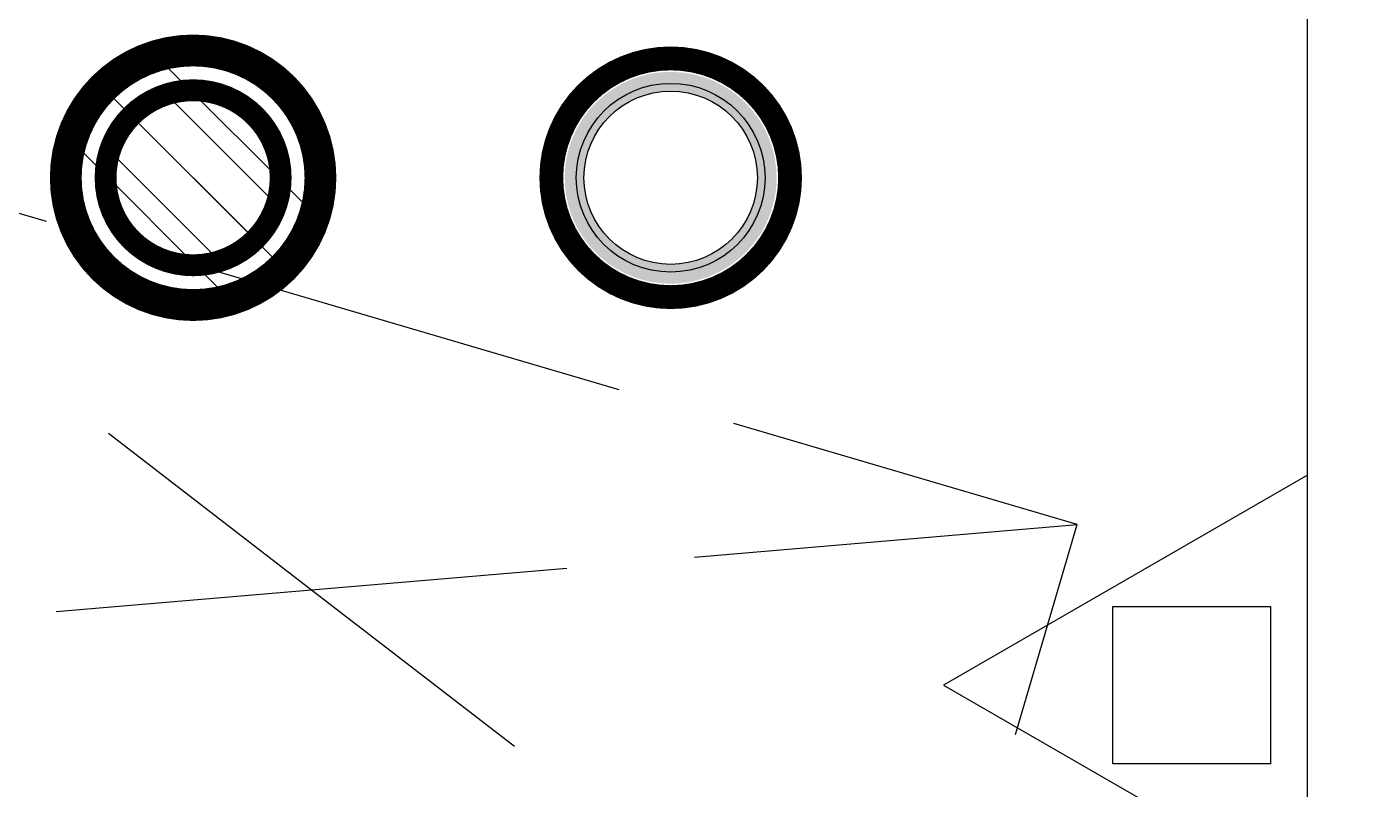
# Model space of a CAD drawing. Header units: inches. Extents: x 0 to 1813292486, y 0 to 3473589894.
# Drawn here: x 600464731 to 600465567, y 3473217934 to 3473218413 of the extents above; entities that cross this region are included whole.
import ezdxf
from ezdxf.enums import TextEntityAlignment as Align

# ---------------------------------------------------------------- set-up
doc = ezdxf.new("R2010")
doc.units = ezdxf.units.IN
doc.header["$LTSCALE"] = 1000
doc.header["$MEASUREMENT"] = 0
for name, color, linetype in [('A-Anno-Note', 241, 'Continuous'), ('AX-MALL-P02-200$0$A-Anno-Note', 241, 'Continuous'), ('AX-MALL-WALL-P02$0$A-Anno-Note', 241, 'Continuous'), ('AX-MALL-WALL-P02-QT$0$A-Curt', 151, 'Continuous'), ('AX-MALL-WALL-P02-QT$0$A-Detl-Patt', 8, 'Continuous'), ('AX-MALL-WALL-P02-QT$0$A-Detl-Thin', 131, 'Continuous'), ('AX-MALL-WALL-P02-QT$0$A-Fixt', 81, 'Continuous'), ('AX-MALL-WALL-P02-QT$0$A-Wall', 2, 'Continuous'), ('AX-MALL-WALL-P02-QT$0$A-Wall-Patt', 13, 'Continuous'), ('PX-MALL-P02-LG$0$P-Airr-Pipe', 140, 'Continuous'), ('PX-MALL-P02-LG$0$P-Drain-Fldr', 4, 'Continuous'), ('PX-MALL-P02-LG$0$P-Drain-Fldr-ARCH', 161, 'Continuous'), ('PX-MALL-P02-LG$0$P-Drain-Fldr-W100', 4, 'Continuous'), ('PX-MALL-P02-LG$0$P-Drain-Fldr-W50', 4, 'Continuous'), ('PX-MALL-P02-LG$0$P-Exsh', 31, 'Continuous'), ('PX-MALL-P02-LG$0$P-Pipe-Risr', 7, 'Continuous'), ('PX-MALL-P02-LG$0$P-Pipe-Risr-Arch', 6, 'Continuous'), ('PX-MALL-P02-LG$0$P-Pipe-Risr-W100', 6, 'Continuous'), ('PX-MALL-P02-LG$0$P-Pipe-Risr-W50', 6, 'Continuous')]:
    doc.layers.add(name, color=color, linetype=linetype)
doc.styles.add('PX-MALL-P02-LG$0$jzfz', font='gbenor.shx', dxfattribs={"bigfont": 'gbcbig.shx'})

# ---------------------------------------------------------------- blocks, each defined once
blk = doc.blocks.new('AX-MALL-WALL-P02-QT$0$JB-AC(O)-Hide')
for p, q in [((-225, 174.9999999999709), (-450, 174.9999999999709)), ((150, 174.9999999999709), (-150, 174.9999999999709)), ((450, 174.9999999999709), (225.0000000000582, 174.9999999999709)), ((225.0000000000582, 87.5), (450, 174.9999999999709)), ((450, 37.4999999999709), (450, 174.9999999999709)), ((-150, 58.33333333331393), (0, -2.91038304567337e-11)), ((0, -2.91038304567337e-11), (150, 58.33333333331393)), ((-150, -58.33333333337214), (0, 0)), ((0, 0), (150, -58.33333333337214))]:
    blk.add_line(p, q)
blk = doc.blocks.new('AX-MALL-WALL-P02-QT$0$tj')
at = {"layer": 'AX-MALL-WALL-P02-QT$0$A-Detl-Patt'}
h = blk.add_hatch(dxfattribs=at)
h.set_pattern_fill('STEEL', color=256, scale=100.0000000000001, angle=50.43183869082386)
h.set_pattern_definition([(75.00000000004839, (-14278.19445574284, 156289.8254051208), (-153.3407249234246, 41.08752340989569), []), (75.00000000004839, (-14317.88195610046, 156358.5661673546), (-153.3407249234246, 41.08752340989569), [])])
edge = h.paths.add_edge_path()
edge.add_line((88101.273016572, 47666.64152574539), (87883.93542659283, 47459.84604215622))
edge.add_line((87883.93542659283, 47459.84604215622), (91571.54751467705, 43584.64122533798))
edge.add_arc((262949.389629302, 558937.705083496), 543101.4133620498, 251.6057364187558, 260.0288666978238)
edge.add_arc((172180.8466627672, -2862.146247219684), 27099.9982179492, 64.7128659603706, 96.9316049602786, ccw=False)
edge.add_arc((262948.9730309481, 558936.3205539446), 543099.9677998082, 261.6155114784545, 271.7251478115656)
edge.add_line((279298.9759148359, 16082.51663446426), (279298.9759315252, 16382.65274763107))
edge.add_arc((262948.9742454757, 558936.3204835369), 542799.9676941936, 261.62020364125146, 271.7261014454634, ccw=False)
edge.add_arc((172180.8456921196, -2862.14609140989), 27400.00151046549, 64.80631838577902, 96.83815911678944)
edge.add_arc((262949.394896181, 558937.7037490648), 542801.4137571028, 251.6136389015772, 260.02417327084333, ccw=False)
edge.add_line((91737.26096642017, 43845.69257831573), (88101.273016572, 47666.64152574539))
blk.add_lwpolyline([(88103.03003954887, 47737.33037519455), (87813.24658572674, 47461.60306501389), (91543.92713344097, 43541.13421487808, 0.03677856867194786), (168908.9495433569, 23989.2463850975, -0.1416543586965341), (183742.0972260237, 21592.70785188675, 0.04416604653312874), (279348.9759123325, 16034.00206041336), (279348.9759345055, 16434.18465709686, -0.04414427716130016), (183859.0483468771, 21979.79425859451, 0.1405450684183163), (168919.8474783897, 24393.46752309799, -0.03670519880877311), (91764.87840116024, 43889.20268630981), (88103.03007543087, 47737.33033752441)], format="xyb", dxfattribs=at)
blk.add_lwpolyline([(88101.273016572, 47666.64152574539), (87883.93542659283, 47459.84604215622), (91571.54751467705, 43584.64122533798, 0.0367693963449814), (168910.2986617088, 24039.77597379684, -0.1415142461245126), (183756.7420067787, 21641.08926153183, 0.04414024362697595), (279298.9759148359, 16082.51663446426), (279298.9759315252, 16382.65274763107, -0.04412389944666065), (183844.4648458958, 21931.40288829803, 0.1406825130026793), (168918.4574091434, 24342.94360637665, -0.03671436212623864), (91737.26096642017, 43845.69257831573)], format="xyb", close=True, dxfattribs=at)
blk = doc.blocks.new('AX-MALL-WALL-P02-QT')
at = {"layer": 'AX-MALL-WALL-P02-QT$0$A-Wall-Patt'}
h = blk.add_hatch(dxfattribs=at)
h.set_pattern_fill('普通砖', color=256, scale=200, style=0)
h.set_pattern_definition([(45, (0, 359.0227), (-353.55353201463, 353.55353201463), [])])
h.paths.add_polyline_path([(600277969.3745538, 3473116863.700861), (600278085.1830915, 3473116864.513332), (600279785.1291375, 3473121427.767416), (600279757.5658774, 3473121544.749086), (600279632.6207912, 3473121591.294796), (600277915.5790429, 3473116982.149825)])
at = {"layer": 'AX-MALL-WALL-P02-QT$0$A-Curt'}
blk.add_arc((600569335.9270378, 3473537207.690026), 511385.5758057618, 235.09968292343, 235.2060930281419, dxfattribs=at)
at = {"layer": 'AX-MALL-WALL-P02-QT$0$A-Wall'}
blk.add_line((600277915.5790429, 3473116982.149825), (600279632.6207912, 3473121591.294796), dxfattribs=at)
at = {"layer": 'AX-MALL-WALL-P02-QT$0$A-Detl-Thin', "rotation": 339.5681613091762}
blk.add_blockref('AX-MALL-WALL-P02-QT$0$tj', (600144118.6961328, 3473128496.287411), dxfattribs=at)
at = {"layer": 'AX-MALL-WALL-P02-QT$0$A-Fixt', "rotation": 323.1801028752474}
blk.add_blockref('AX-MALL-WALL-P02-QT$0$JB-AC(O)-Hide', (600277489.7814413, 3473117631.345325), dxfattribs=at)
blk = doc.blocks.new('AX-MALL-WALL-P02')
at = {"layer": 'AX-MALL-WALL-P02$0$A-Anno-Note'}
blk.add_blockref('AX-MALL-WALL-P02-QT', (0, 0), dxfattribs=at)
blk = doc.blocks.new('PX-MALL-P02-LG$0$P-Risr')
at = {"layer": 'PX-MALL-P02-LG$0$P-Pipe-Risr-W50'}
h = blk.add_hatch(color=0, dxfattribs=at)
edge = h.paths.add_edge_path()
edge.add_ellipse((0, 0), major_axis=(47.05795628796547, 47.05795628796547), ratio=0.9999999999999695, start_angle=225.0000000000009, end_angle=405.0000000000009, ccw=False)
edge.add_ellipse((0, 0), major_axis=(47.05795628796764, 47.05795628796764), ratio=0.9999999999998785, start_angle=133.9675974886221, end_angle=225.0000000000035, ccw=False)
edge.add_line((-66.53919663240958, 1.199087783927098), (-54.4367953546693, 1.199087783927098))
edge.add_ellipse((0, 0), major_axis=(-38.50196423560672, 38.50196423560672), ratio=0.9999999999999859, start_angle=43.73814098242129, end_angle=134.9999999999996)
edge.add_ellipse((0, 0), major_axis=(38.50196423561096, 38.50196423561096), ratio=0.9999999999998216, start_angle=225.0000000000051, end_angle=405.0000000000051)
edge.add_ellipse((0, 0), major_axis=(38.50196423560679, 38.50196423560679), ratio=0.9999999999999831, start_angle=45.00000000000048, end_angle=133.7381409824204)
edge.add_line((-54.43679535467527, 1.199087783927098), (-66.53919663241555, 1.199087783927098))
edge.add_ellipse((0, 0), major_axis=(-47.05795628796762, 47.05795628796762), ratio=0.9999999999998742, start_angle=-45.00000000000358, end_angle=43.967597488629224, ccw=False)
at = {"layer": 'PX-MALL-P02-LG$0$P-Pipe-Risr-Arch', "ltscale": 0.7}
blk.add_circle((0, 0), 59.29000000000001, dxfattribs=at)
at = {"layer": 'PX-MALL-P02-LG$0$P-Pipe-Risr-W100', "color": 0, "const_width": 15}
blk.add_lwpolyline([(-75, 0, 1), (75, 0, 1)], format="xyb", close=True, dxfattribs=at)
at = {"layer": 'PX-MALL-P02-LG$0$P-Pipe-Risr-W50'}
blk.add_circle((0, 0), 54.45000000000001, dxfattribs=at)
at = {"layer": 'PX-MALL-P02-LG$0$P-Pipe-Risr', "style": 'PX-MALL-P02-LG$0$jzfz', "width": 0.6, "flags": 1}
for tag, p in [('SYS-MARK', (0.3310501334344735, -45.65933377496549)), ('RANGE', (0.3337570973526454, -45.67887874227017))]:
    blk.add_attdef(tag, text='', height=0.015625, dxfattribs=at).set_placement(p, align=Align.MIDDLE)
blk = doc.blocks.new('PX-MALL-P02-LG$0$A$C5A9C1854')
at = {"layer": 'PX-MALL-P02-LG$0$P-Drain-Fldr-W50', "ltscale": 0.7}
for p, q in [((52.36634142632829, -16.81565596791916), (-16.81565596786095, 52.36634142627008)), ((38.89087296527578, -38.89087296521757), (-38.89087296527578, 38.89087296521757)), ((16.81565596797736, -52.36634142627008), (-52.36634142621187, 16.81565596791916))]:
    blk.add_line(p, q, dxfattribs=at)
at = {"layer": 'PX-MALL-P02-LG$0$P-Drain-Fldr-W50', "ltscale": 0.7, "const_width": 13.75}
blk.add_lwpolyline([(-54.99999999994179, 0, 1), (55.00000000005821, 0, 1)], format="xyb", close=True, dxfattribs=at)
blk = doc.blocks.new('PX-MALL-P02-LG$0$A$C7D2520B3')
at = {"layer": 'PX-MALL-P02-LG$0$P-Drain-Fldr', "ltscale": 0.7}
for p, q in [((78.54951213949244, -25.22348395187873), (-25.22348395179142, 78.54951213940512)), ((58.33630944791366, -58.33630944788456), (-58.33630944791366, 58.33630944788456)), ((25.22348395196605, -78.54951213940512), (-78.54951213931781, 25.22348395187873))]:
    blk.add_line(p, q, dxfattribs=at)
at = {"layer": 'PX-MALL-P02-LG$0$P-Drain-Fldr', "ltscale": 0.7, "const_width": 20}
blk.add_lwpolyline([(5.820766091346741e-11, -80, 1), (5.820766091346741e-11, 80, 1)], format="xyb", close=True, dxfattribs=at)
blk = doc.blocks.new('PX-MALL-P02-LG$0$A$C2257314B')
at = {"layer": 'PX-MALL-P02-LG$0$P-Drain-Fldr-ARCH', "ltscale": 0.7}
for p, q in [((52.36634142632829, -16.81565596791916), (-16.81565596786095, 52.36634142627008)), ((38.89087296527578, -38.89087296521757), (-38.89087296527578, 38.89087296521757)), ((16.81565596797736, -52.36634142627008), (-52.36634142621187, 16.81565596791916))]:
    blk.add_line(p, q, dxfattribs=at)
for start, end in [(0, 180), (180, 0)]:
    blk.add_arc((5.820766091346741e-11, -1.77635683940025e-15), 55, start, end, dxfattribs=at)
blk = doc.blocks.new('PX-MALL-P02-LG$0$P-Drain-Fldr')
blk.add_blockref('PX-MALL-P02-LG$0$A$C2257314B', (0, 0))
at = {"layer": 'PX-MALL-P02-LG$0$P-Drain-Fldr-W100'}
blk.add_blockref('PX-MALL-P02-LG$0$A$C7D2520B3', (0, 0), dxfattribs=at)
at = {"layer": 'PX-MALL-P02-LG$0$P-Drain-Fldr-W50'}
blk.add_blockref('PX-MALL-P02-LG$0$A$C5A9C1854', (0, 0), dxfattribs=at)
blk = doc.blocks.new('PX-MALL-P02-LG$0$MHQ')
at = {"layer": 'PX-MALL-P02-LG$0$P-Exsh', "ltscale": 0.7}
h = blk.add_hatch(dxfattribs=at)
h.set_pattern_fill('ANSI31', color=256, scale=25, style=0)
h.set_pattern_definition([(45, (-160019.2306599375, -42228.3236173685), (-28.0633003783411, 28.0633003783411), [])])
h.paths.add_polyline_path([(-75.0000000015425, 185.1731819980414), (75, 185.1731819980414), (75, 35.17318199802685), (-75.0000000015425, 35.17318199802685)])
for points in [[(0, 346.4101615137042), (-200, -1.455191522836685e-11), (200, -1.455191522836685e-11)], [(0, 346.4101615137042), (-200, -1.455191522836685e-11), (200, -1.455191522836685e-11)], [(0, 346.4101615137042), (-200, -1.455191522836685e-11), (200, -1.455191522836685e-11)], [(-75.0000000015425, 185.1731819980414), (75, 185.1731819980414), (75, 35.17318199802685), (-75.0000000015425, 35.17318199802685)]]:
    blk.add_lwpolyline(points, close=True, dxfattribs=at)
blk = doc.blocks.new('PX-MALL-P02-LG$0$A$C301F1425')
at = {"layer": 'PX-MALL-P02-LG$0$P-Exsh', "ltscale": 0.7}
for p in [(-200, 1.455191522836685e-11), (200, 1.455191522836685e-11)]:
    blk.add_blockref('PX-MALL-P02-LG$0$MHQ', p, dxfattribs=at)
blk = doc.blocks.new('PX-MALL-P02-LG')
at = {"xscale": 0.660000000149011, "yscale": 0.660000000149011, "zscale": 0.660000000149011, "rotation": 69.5681607532739}
blk.add_blockref('PX-MALL-P02-LG$0$A$C301F1425', (600278009.0435916, 3473117233.041595), dxfattribs=at)
at = {"layer": 'PX-MALL-P02-LG$0$P-Airr-Pipe', "rotation": 249.5681616126191}
blk.add_blockref('PX-MALL-P02-LG$0$P-Risr', (600277791.5956433, 3473117795.161708), dxfattribs=at)
at = {"layer": 'PX-MALL-P02-LG$0$P-Drain-Fldr', "rotation": 339.5681616126192}
blk.add_blockref('PX-MALL-P02-LG$0$P-Drain-Fldr', (600277510.4691973, 3473117899.889556), dxfattribs=at)
blk = doc.blocks.new('AX-MALL-P02-200')
at = {"layer": 'AX-MALL-P02-200$0$A-Anno-Note'}
blk.add_blockref('AX-MALL-WALL-P02', (0, 0), dxfattribs=at)
blk.add_blockref('PX-MALL-P02-LG', (0, 0), dxfattribs=at)

msp = doc.modelspace()

# ---------------------------------------------------------------- block references
at = {"layer": 'A-Anno-Note', "rotation": 20.43183869077545}
msp.add_blockref('AX-MALL-P02-200', (1250392458.527329, 9048125.682563305), dxfattribs=at)

doc.saveas('drawing.dxf')
